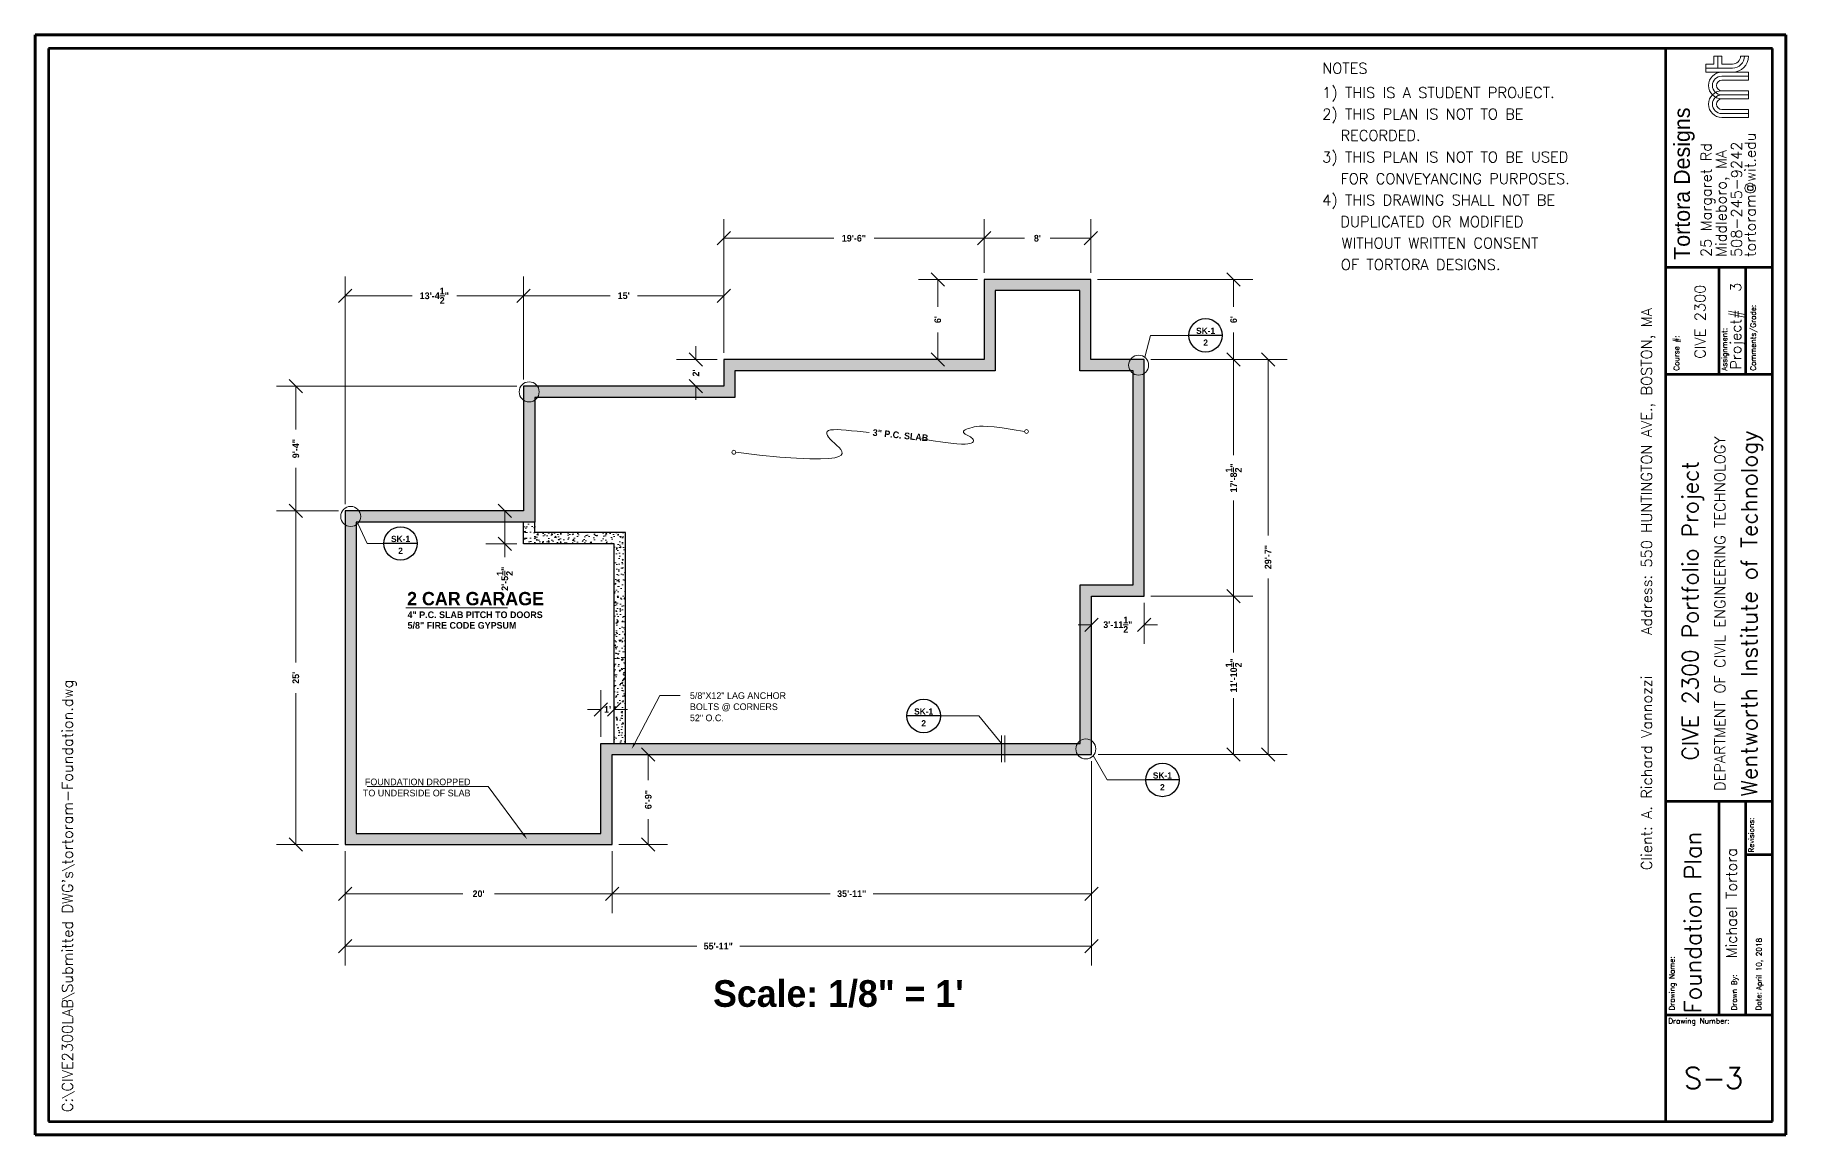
# Paper-space layout '11x17-8th' of a CAD drawing. Header units: inches. Extents: x 0.1 to 16.5, y 0.1 to 10.4.
# The model-space entities are those that its viewports show. They can reach past a viewport. Long polylines and large blocks are cut down to what shows.
import ezdxf
from ezdxf import colors
from ezdxf.entities.mleader import LeaderData, LeaderLine
from ezdxf.enums import TextEntityAlignment as Align
from ezdxf.math import Vec2, Vec3

# ---------------------------------------------------------------- set-up
doc = ezdxf.new("R2010")
doc.units = ezdxf.units.IN
doc.header["$MEASUREMENT"] = 0
for name, color, linetype, lineweight in [('8-FP-Dimensions', 3, 'Continuous', 13), ('8-FP-Foundation', 7, 'Continuous', 30), ('8-FP-Hatch', 5, 'Continuous', 13), ('8-FP-Leaders', 6, 'Continuous', 15), ('8-FP-Legend', 1, 'Continuous', 13), ('8-TB-LOGO', 6, 'Continuous', 15), ('8-TB-MediumBorder', 4, 'Continuous', 53), ('8-TB-Text', 2, 'Continuous', 13), ('8-TB-ThickBorder', 5, 'Continuous', 80), ('8-Viewport', 2, 'Continuous', 0)]:
    doc.layers.add(name, color=color, linetype=linetype, lineweight=lineweight)
doc.layers.get('8-Viewport').freeze()
doc.styles.add('8-FP-DIM', font='cityb___.ttf', dxfattribs={"height": 0.0625})
doc.styles.add('8-FP-LABEL', font='cityb___.ttf', dxfattribs={"height": 0.125})
doc.styles.add('8-FP-Legend', font='cityb___.ttf', dxfattribs={"height": 0.25})
doc.styles.add('8-TB-COMPANY', font='seguisbi.ttf', dxfattribs={"height": 0.15})
doc.styles.add('8-TB-LARGE-0.20', font='romans.shx', dxfattribs={"height": 0.2})
doc.styles.add('8-TB-MED-0.15', font='romans.shx', dxfattribs={"height": 0.15})
doc.styles.add('8-TB-SMALL-0.10', font='romans.shx', dxfattribs={"height": 0.1})
doc.styles.add('8-TB-VSMALL-0.05', font='romans.shx', dxfattribs={"height": 0.05})
doc.styles.get("Standard").update_dxf_attribs({"font": 'simplex.shx'})
doc.dimstyles.new('8-FND', dxfattribs={"dimscale": 0, "dimtxt": 0.0625, "dimasz": 0.125, "dimexe": 0.18, "dimexo": 0.0625, "dimgap": 0.09, "dimtad": 0, "dimdec": 4, "dimzin": 0, "dimdsep": 46, "dimlunit": 4, "dimtxsty": '8-FP-DIM', "dimblk": 'OBLIQUE', "dimcen": 0.09, "dimclrd": 256, "dimclre": 256, "dimclrt": 256, "dimadec": 0, "dimazin": 0, "dimtfac": 1, "dimtdec": 4, "dimtofl": 0, "dimtmove": 0, "dimatfit": 3, "dimfxl": 1, "dimtfillclr": 4, "dimtolj": 1, "dimtzin": 0, "dimlwd": -1, "dimlwe": -1, "dimarcsym": 0})

# ---------------------------------------------------------------- blocks, each defined once
blk = doc.blocks.new('tortoram-TitleBlock-Master')
at = {"layer": '8-TB-LOGO'}
for p, q in [((15.724, 10.027), (15.649, 10.027)), ((15.649, 10.027), (15.649, 9.952)), ((15.799, 10.102), (15.724, 10.102)), ((15.724, 10.102), (15.724, 10.027)), ((15.762, 10.102), (15.762, 9.989)), ((15.799, 10.027), (15.799, 10.102)), ((15.899, 10.027), (15.799, 10.027)), ((16.049, 10.102), (15.974, 10.102)), ((15.899, 9.989), (15.649, 9.989)), ((15.649, 9.952), (15.799, 9.952)), ((16.049, 9.952), (15.799, 9.952)), ((16.049, 9.914), (15.799, 9.914)), ((16.049, 9.877), (15.799, 9.877)), ((16.049, 9.877), (16.049, 9.952)), ((16.049, 9.777), (15.799, 9.777)), ((16.049, 9.739), (15.799, 9.739)), ((16.049, 9.702), (15.799, 9.702)), ((16.049, 9.702), (16.049, 9.777)), ((16.049, 9.602), (15.799, 9.602)), ((16.049, 9.564), (15.799, 9.564)), ((16.049, 9.527), (15.799, 9.527)), ((16.049, 9.527), (16.049, 9.602))]:
    blk.add_line(p, q, dxfattribs=at)
for centre, radius, start, end in [((15.899, 10.102), 0.075, 270, 360), ((15.899, 10.102), 0.15, 270, 360), ((15.899, 10.102), 0.112, 270, 0), ((15.799, 9.827), 0.125, 90, 270), ((15.799, 9.827), 0.0875, 90, 270), ((15.799, 9.827), 0.05, 90, 270), ((15.799, 9.652), 0.125, 90, 270), ((15.799, 9.652), 0.0875, 90, 270), ((15.799, 9.652), 0.05, 90, 270)]:
    blk.add_arc(centre, radius, start, end, dxfattribs=at)
at = {"layer": '8-TB-MediumBorder'}
for p, q in [((16.275, 10.175), (0.125, 10.175)), ((0.125, 10.175), (0.125, 0.125)), ((15.275, 0.125), (15.275, 10.175)), ((16.275, 0.125), (16.275, 10.175)), ((15.275, 8.125), (16.275, 8.125)), ((15.775, 7.125), (15.775, 8.125)), ((16.025, 7.125), (16.025, 8.125)), ((15.275, 7.125), (16.275, 7.125)), ((15.275, 3.125), (16.275, 3.125)), ((15.775, 1.125), (15.775, 3.125)), ((16.025, 1.125), (16.025, 3.125)), ((16.025, 2.625), (16.275, 2.625)), ((15.275, 1.125), (16.275, 1.125)), ((0.125, 0.125), (16.275, 0.125))]:
    blk.add_line(p, q, dxfattribs=at)
at = {"layer": '8-TB-ThickBorder'}
for p, q in [((16.4, 10.3), (0, 10.3)), ((0, 10.3), (0, 0)), ((16.4, 0), (16.4, 10.3)), ((0, 0), (16.4, 0))]:
    blk.add_line(p, q, dxfattribs=at)
at = {"layer": '8-TB-Text'}
for s, height, style, p in [('NOTES', 0.1, '8-TB-SMALL-0.10', (12.056, 9.938)), ('1) THIS IS A STUDENT PROJECT.', 0.1, '8-TB-SMALL-0.10', (12.056, 9.71)), ('2) THIS PLAN IS NOT TO BE ', 0.1, '8-TB-SMALL-0.10', (12.056, 9.509)), ('   RECORDED.', 0.1, '8-TB-SMALL-0.10', (12.004, 9.309)), ('3) THIS PLAN IS NOT TO BE USED', 0.1, '8-TB-SMALL-0.10', (12.056, 9.107)), ('   FOR CONVEYANCING PURPOSES.', 0.1, '8-TB-SMALL-0.10', (12.004, 8.904)), ('4) THIS DRAWING SHALL NOT BE ', 0.1, '8-TB-SMALL-0.10', (12.056, 8.704)), ('   DUPLICATED OR MODIFIED ', 0.1, '8-TB-SMALL-0.10', (12.003, 8.502)), ('   WITHOUT WRITTEN CONSENT ', 0.1, '8-TB-SMALL-0.10', (12.014, 8.302)), ('   OF TORTORA DESIGNS.', 0.1, '8-TB-SMALL-0.10', (12.007, 8.1)), ('Drawing Number:', 0.05, '8-TB-VSMALL-0.05', (15.297, 1.042)), ('S-', 0.2, '8-TB-LARGE-0.20', (15.443, 0.433))]:
    blk.add_text(s, height=height, dxfattribs=dict(at, style=style)).set_placement(p)
for s, height, style, p in [('Tortora Designs', 0.15, '8-TB-COMPANY', (15.5, 8.194)), ('tortoram@wit.edu', 0.1, '8-TB-SMALL-0.10', (16.116, 8.221)), ('25 Margaret Rd', 0.1, '8-TB-SMALL-0.10', (15.702, 8.221)), ('Middleboro, MA', 0.1, '8-TB-SMALL-0.10', (15.842, 8.221)), ('508-245-9242', 0.1, '8-TB-SMALL-0.10', (15.987, 8.221)), ('CIVE 2300', 0.1, '8-TB-SMALL-0.10', (15.645, 7.268)), ('Client: A. Richard Vannozzi   Address: 550 HUNTINGTON AVE., BOSTON, MA', 0.1, '8-TB-SMALL-0.10', (15.145, 2.479)), ('Project#', 0.1, '8-TB-SMALL-0.10', (15.98, 7.165)), ('Comments/Grade:', 0.05, '8-TB-VSMALL-0.05', (16.117, 7.156)), ('Assignment:', 0.05, '8-TB-VSMALL-0.05', (15.848, 7.156)), ('Course #:', 0.05, '8-TB-VSMALL-0.05', (15.4, 7.156)), ('Wentworth Institute of Technology', 0.15, '8-TB-MED-0.15', (16.131, 3.169)), ('DEPARTMENT OF CIVIL ENGINEERING TECHNOLOGY', 0.1, '8-TB-SMALL-0.10', (15.831, 3.22)), ('CIVE 2300 Portfolio Project', 0.15, '8-TB-MED-0.15', (15.579, 3.506)), ('Revisions:', 0.05, '8-TB-VSMALL-0.05', (16.1, 2.644)), ('Michael Tortora', 0.1, '8-TB-SMALL-0.10', (15.939, 1.653)), ('Drawing Name:', 0.05, '8-TB-VSMALL-0.05', (15.357, 1.166)), ('Drawn By:', 0.05, '8-TB-VSMALL-0.05', (15.94, 1.166)), ('Date:', 0.05, '8-TB-VSMALL-0.05', (16.169, 1.166))]:
    blk.add_text(s, height=height, rotation=90, dxfattribs=dict(at, style=style)).set_placement(p)
for tag, p, height, style in [('P#', (15.979, 7.895), 0.1, '8-TB-SMALL-0.10'), ('DNAME', (15.606, 1.139), 0.2, '8-TB-LARGE-0.20'), ('DATE', (16.172, 1.356), 0.05, '8-TB-VSMALL-0.05'), ('FILENAME', (0.354, 0.213), 0.1, '8-TB-SMALL-0.10')]:
    blk.add_attdef(tag, p, '', height=height, rotation=90, dxfattribs=dict(at, style=style))
at = {"layer": '8-TB-Text', "style": '8-TB-LARGE-0.20'}
blk.add_attdef('S#', (15.828, 0.433), '', height=0.2, dxfattribs=at)
blk = doc.blocks.new('_Oblique')
at = {"color": 0, "linetype": 'ByBlock', "lineweight": -2}
blk.add_line((-0.5, -0.5), (0.5, 0.5), dxfattribs=at)
blk = doc.blocks.new('*D69')
at = {"layer": '8-FP-Dimensions', "transparency": 16777216}
for p, q in [((0, -6), (0, -61.5)), ((240, -6), (240, -61.5)), ((0, -44.2), (105.8, -44.2)), ((240, -44.2), (134.2, -44.2))]:
    blk.add_line(p, q, dxfattribs=at)
at = {"layer": 'Defpoints', "color": 0, "transparency": 16777216}
for p in [(0, 0), (240, 0), (240, -44.2)]:
    blk.add_point(p, dxfattribs=at)
at = {"layer": '8-FP-Dimensions', "transparency": 16777216, "xscale": 12, "yscale": 12, "zscale": 12, "rotation": 180}
blk.add_blockref('_Oblique', (0, -44.2), dxfattribs=at)
at = {"layer": '8-FP-Dimensions', "transparency": 16777216, "xscale": 12, "yscale": 12, "zscale": 12}
blk.add_blockref('_Oblique', (240, -44.2), dxfattribs=at)
at = {"layer": '8-FP-Dimensions', "transparency": 16777216, "insert": (120, -44.2), "char_height": 6, "attachment_point": 5, "style": '8-FP-DIM'}
blk.add_mtext("\\A1;20'", dxfattribs=at)
blk = doc.blocks.new('*D70')
at = {"layer": '8-FP-Dimensions', "transparency": 16777216}
for p, q in [((671, 75), (671, -61.5)), ((240, -6), (240, -61.5)), ((240, -44.2), (436.2, -44.2)), ((671, -44.2), (474.8, -44.2))]:
    blk.add_line(p, q, dxfattribs=at)
at = {"layer": 'Defpoints', "color": 0, "transparency": 16777216}
for p in [(671, 81), (240, 0), (671, -44.2)]:
    blk.add_point(p, dxfattribs=at)
at = {"layer": '8-FP-Dimensions', "transparency": 16777216, "xscale": 12, "yscale": 12, "zscale": 12, "rotation": 180}
blk.add_blockref('_Oblique', (240, -44.2), dxfattribs=at)
at = {"layer": '8-FP-Dimensions', "transparency": 16777216, "xscale": 12, "yscale": 12, "zscale": 12}
blk.add_blockref('_Oblique', (671, -44.2), dxfattribs=at)
at = {"layer": '8-FP-Dimensions', "transparency": 16777216, "insert": (455.5, -44.2), "char_height": 6, "attachment_point": 5, "style": '8-FP-DIM'}
blk.add_mtext('\\A1;35\'-11"', dxfattribs=at)
blk = doc.blocks.new('*D71')
at = {"layer": '8-FP-Dimensions', "transparency": 16777216}
for p, q in [((671, 75), (671, -108.6)), ((0, -6), (0, -108.6)), ((0, -91.3), (316.2, -91.3)), ((671, -91.3), (354.8, -91.3))]:
    blk.add_line(p, q, dxfattribs=at)
at = {"layer": 'Defpoints', "color": 0, "transparency": 16777216}
for p in [(671, 81), (0, 0), (671, -91.3)]:
    blk.add_point(p, dxfattribs=at)
at = {"layer": '8-FP-Dimensions', "transparency": 16777216, "xscale": 12, "yscale": 12, "zscale": 12, "rotation": 180}
blk.add_blockref('_Oblique', (0, -91.3), dxfattribs=at)
at = {"layer": '8-FP-Dimensions', "transparency": 16777216, "xscale": 12, "yscale": 12, "zscale": 12}
blk.add_blockref('_Oblique', (671, -91.3), dxfattribs=at)
at = {"layer": '8-FP-Dimensions', "transparency": 16777216, "insert": (335.5, -91.3), "char_height": 6, "attachment_point": 5, "style": '8-FP-DIM'}
blk.add_mtext('\\A1;55\'-11"', dxfattribs=at)
blk = doc.blocks.new('*D72')
at = {"layer": '8-FP-Dimensions', "transparency": 16777216}
for p, q in [((574.5, 514), (574.5, 562.4)), ((670.5, 514), (670.5, 562.4)), ((574.5, 545.1), (610.9, 545.1)), ((670.5, 545.1), (634.1, 545.1))]:
    blk.add_line(p, q, dxfattribs=at)
at = {"layer": 'Defpoints', "color": 0, "transparency": 16777216}
for p in [(574.5, 545.1), (574.5, 508), (670.5, 508)]:
    blk.add_point(p, dxfattribs=at)
at = {"layer": '8-FP-Dimensions', "transparency": 16777216, "xscale": 12, "yscale": 12, "zscale": 12, "rotation": 180}
blk.add_blockref('_Oblique', (574.5, 545.1), dxfattribs=at)
at = {"layer": '8-FP-Dimensions', "transparency": 16777216, "xscale": 12, "yscale": 12, "zscale": 12}
blk.add_blockref('_Oblique', (670.5, 545.1), dxfattribs=at)
at = {"layer": '8-FP-Dimensions', "transparency": 16777216, "insert": (622.5, 545.1), "char_height": 6, "attachment_point": 5, "style": '8-FP-DIM'}
blk.add_mtext("\\A1;8'", dxfattribs=at)
blk = doc.blocks.new('*D73')
at = {"layer": '8-FP-Dimensions', "transparency": 16777216}
for p, q in [((340.5, 442), (340.5, 562.4)), ((574.5, 514), (574.5, 562.4)), ((340.5, 545.1), (439.3, 545.1)), ((574.5, 545.1), (475.7, 545.1))]:
    blk.add_line(p, q, dxfattribs=at)
at = {"layer": 'Defpoints', "color": 0, "transparency": 16777216}
for p in [(340.5, 545.1), (574.5, 508), (340.5, 436)]:
    blk.add_point(p, dxfattribs=at)
at = {"layer": '8-FP-Dimensions', "transparency": 16777216, "xscale": 12, "yscale": 12, "zscale": 12, "rotation": 180}
blk.add_blockref('_Oblique', (340.5, 545.1), dxfattribs=at)
at = {"layer": '8-FP-Dimensions', "transparency": 16777216, "xscale": 12, "yscale": 12, "zscale": 12}
blk.add_blockref('_Oblique', (574.5, 545.1), dxfattribs=at)
at = {"layer": '8-FP-Dimensions', "transparency": 16777216, "insert": (457.5, 545.1), "char_height": 6, "attachment_point": 5, "style": '8-FP-DIM'}
blk.add_mtext('\\A1;19\'-6"', dxfattribs=at)
blk = doc.blocks.new('*D74')
at = {"layer": '8-FP-Dimensions', "transparency": 16777216}
for p, q in [((160.5, 418), (160.5, 510.7)), ((340.5, 442), (340.5, 510.7)), ((160.5, 493.4), (238.2, 493.4)), ((340.5, 493.4), (262.8, 493.4))]:
    blk.add_line(p, q, dxfattribs=at)
at = {"layer": 'Defpoints', "color": 0, "transparency": 16777216}
for p in [(160.5, 493.4), (340.5, 436), (160.5, 412)]:
    blk.add_point(p, dxfattribs=at)
at = {"layer": '8-FP-Dimensions', "transparency": 16777216, "xscale": 12, "yscale": 12, "zscale": 12, "rotation": 180}
blk.add_blockref('_Oblique', (160.5, 493.4), dxfattribs=at)
at = {"layer": '8-FP-Dimensions', "transparency": 16777216, "xscale": 12, "yscale": 12, "zscale": 12}
blk.add_blockref('_Oblique', (340.5, 493.4), dxfattribs=at)
at = {"layer": '8-FP-Dimensions', "transparency": 16777216, "insert": (250.5, 493.4), "char_height": 6, "attachment_point": 5, "style": '8-FP-DIM'}
blk.add_mtext("\\A1;15'", dxfattribs=at)
blk = doc.blocks.new('*D75')
at = {"layer": '8-FP-Dimensions', "transparency": 16777216}
for p, q in [((0, 306), (0, 510.7)), ((160.5, 418), (160.5, 510.7)), ((0, 493.4), (60.2, 493.4)), ((160.5, 493.4), (100.3, 493.4))]:
    blk.add_line(p, q, dxfattribs=at)
at = {"layer": 'Defpoints', "color": 0, "transparency": 16777216}
for p in [(0, 493.4), (160.5, 412), (0, 300)]:
    blk.add_point(p, dxfattribs=at)
at = {"layer": '8-FP-Dimensions', "transparency": 16777216, "xscale": 12, "yscale": 12, "zscale": 12, "rotation": 180}
blk.add_blockref('_Oblique', (0, 493.4), dxfattribs=at)
at = {"layer": '8-FP-Dimensions', "transparency": 16777216, "xscale": 12, "yscale": 12, "zscale": 12}
blk.add_blockref('_Oblique', (160.5, 493.4), dxfattribs=at)
at = {"layer": '8-FP-Dimensions', "transparency": 16777216, "insert": (80.2, 493.4), "char_height": 6, "attachment_point": 5, "style": '8-FP-DIM'}
blk.add_mtext('\\A1;13\'-4{\\H1x;\\S1/2;}"', dxfattribs=at)
blk = doc.blocks.new('*D76')
at = {"layer": '8-FP-Dimensions', "transparency": 16777216}
for p, q in [((724.5, 436), (816.2, 436)), ((798.9, 436), (798.9, 350)), ((798.9, 223.5), (798.9, 309.5)), ((724.5, 223.5), (816.2, 223.5))]:
    blk.add_line(p, q, dxfattribs=at)
at = {"layer": 'Defpoints', "color": 0, "transparency": 16777216}
for p in [(718.5, 436), (798.9, 436), (718.5, 223.5)]:
    blk.add_point(p, dxfattribs=at)
at = {"layer": '8-FP-Dimensions', "transparency": 16777216, "xscale": 12, "yscale": 12, "zscale": 12}
for p, rotation in [((798.9, 436), 90), ((798.9, 223.5), 270)]:
    blk.add_blockref('_Oblique', p, dxfattribs=dict(at, rotation=rotation))
at = {"layer": '8-FP-Dimensions', "transparency": 16777216, "insert": (798.9, 329.7), "char_height": 6, "attachment_point": 5, "rotation": 90, "style": '8-FP-DIM'}
blk.add_mtext('\\A1;17\'-8{\\H1x;\\S1/2;}"', dxfattribs=at)
blk = doc.blocks.new('*D77')
at = {"layer": '8-FP-Dimensions', "transparency": 16777216}
for p, q in [((676.5, 508), (816.2, 508)), ((798.9, 508), (798.9, 483.6)), ((798.9, 436), (798.9, 460.4)), ((724.5, 436), (816.2, 436))]:
    blk.add_line(p, q, dxfattribs=at)
at = {"layer": 'Defpoints', "color": 0, "transparency": 16777216}
for p in [(670.5, 508), (798.9, 508), (718.5, 436)]:
    blk.add_point(p, dxfattribs=at)
at = {"layer": '8-FP-Dimensions', "transparency": 16777216, "xscale": 12, "yscale": 12, "zscale": 12}
for p, rotation in [((798.9, 508), 90), ((798.9, 436), 270)]:
    blk.add_blockref('_Oblique', p, dxfattribs=dict(at, rotation=rotation))
at = {"layer": '8-FP-Dimensions', "transparency": 16777216, "insert": (798.9, 472), "char_height": 6, "attachment_point": 5, "rotation": 90, "style": '8-FP-DIM'}
blk.add_mtext("\\A1;6'", dxfattribs=at)
blk = doc.blocks.new('*D78')
at = {"layer": '8-FP-Dimensions', "transparency": 16777216}
for p, q in [((671, 217.5), (671, 180.4)), ((718.5, 217.5), (718.5, 180.4)), ((671, 197.7), (659, 197.7)), ((718.5, 197.7), (730.5, 197.7))]:
    blk.add_line(p, q, dxfattribs=at)
at = {"layer": 'Defpoints', "color": 0, "transparency": 16777216}
for p in [(671, 223.5), (718.5, 223.5), (718.5, 197.7)]:
    blk.add_point(p, dxfattribs=at)
at = {"layer": '8-FP-Dimensions', "transparency": 16777216, "xscale": 12, "yscale": 12, "zscale": 12}
blk.add_blockref('_Oblique', (671, 197.7), dxfattribs=at)
at = {"layer": '8-FP-Dimensions', "transparency": 16777216, "xscale": 12, "yscale": 12, "zscale": 12, "rotation": 180}
blk.add_blockref('_Oblique', (718.5, 197.7), dxfattribs=at)
at = {"layer": '8-FP-Dimensions', "transparency": 16777216, "insert": (694.8, 197.7), "char_height": 6, "attachment_point": 5, "style": '8-FP-DIM'}
blk.add_mtext('\\A1;3\'-11{\\H1x;\\S1/2;}"', dxfattribs=at)
blk = doc.blocks.new('*D79')
at = {"layer": '8-FP-Dimensions', "transparency": 16777216}
for p, q in [((724.5, 223.5), (816.2, 223.5)), ((798.9, 223.5), (798.9, 172.7)), ((798.9, 81), (798.9, 131.8)), ((677, 81), (816.2, 81))]:
    blk.add_line(p, q, dxfattribs=at)
at = {"layer": 'Defpoints', "color": 0, "transparency": 16777216}
for p in [(718.5, 223.5), (798.9, 223.5), (671, 81)]:
    blk.add_point(p, dxfattribs=at)
at = {"layer": '8-FP-Dimensions', "transparency": 16777216, "xscale": 12, "yscale": 12, "zscale": 12}
for p, rotation in [((798.9, 223.5), 90), ((798.9, 81), 270)]:
    blk.add_blockref('_Oblique', p, dxfattribs=dict(at, rotation=rotation))
at = {"layer": '8-FP-Dimensions', "transparency": 16777216, "insert": (798.9, 152.2), "char_height": 6, "attachment_point": 5, "rotation": 90, "style": '8-FP-DIM'}
blk.add_mtext('\\A1;11\'-10{\\H1x;\\S1/2;}"', dxfattribs=at)
blk = doc.blocks.new('*D80')
at = {"layer": '8-FP-Dimensions', "transparency": 16777216}
for p, q in [((246, 81), (289.9, 81)), ((272.6, 81), (272.6, 58)), ((272.6, 0), (272.6, 23)), ((246, 0), (289.9, 0))]:
    blk.add_line(p, q, dxfattribs=at)
at = {"layer": 'Defpoints', "color": 0, "transparency": 16777216}
for p in [(240, 81), (272.6, 81), (240, 0)]:
    blk.add_point(p, dxfattribs=at)
at = {"layer": '8-FP-Dimensions', "transparency": 16777216, "xscale": 12, "yscale": 12, "zscale": 12}
for p, rotation in [((272.6, 81), 90), ((272.6, 0), 270)]:
    blk.add_blockref('_Oblique', p, dxfattribs=dict(at, rotation=rotation))
at = {"layer": '8-FP-Dimensions', "transparency": 16777216, "insert": (272.6, 40.5), "char_height": 6, "attachment_point": 5, "rotation": 90, "style": '8-FP-DIM'}
blk.add_mtext('\\A1;6\'-9"', dxfattribs=at)
blk = doc.blocks.new('*D81')
at = {"layer": '8-FP-Dimensions', "transparency": 16777216}
for p, q in [((-6, 300), (-61.6, 300)), ((-44.3, 300), (-44.3, 163.7)), ((-44.3, 0), (-44.3, 136.3)), ((-6, 0), (-61.6, 0))]:
    blk.add_line(p, q, dxfattribs=at)
at = {"layer": 'Defpoints', "color": 0, "transparency": 16777216}
for p in [(0, 300), (0, 0), (-44.3, 0)]:
    blk.add_point(p, dxfattribs=at)
at = {"layer": '8-FP-Dimensions', "transparency": 16777216, "xscale": 12, "yscale": 12, "zscale": 12}
for p, rotation in [((-44.3, 300), 90), ((-44.3, 0), 270)]:
    blk.add_blockref('_Oblique', p, dxfattribs=dict(at, rotation=rotation))
at = {"layer": '8-FP-Dimensions', "transparency": 16777216, "insert": (-44.3, 150), "char_height": 6, "attachment_point": 5, "rotation": 90, "style": '8-FP-DIM'}
blk.add_mtext("\\A1;25'", dxfattribs=at)
blk = doc.blocks.new('*D82')
at = {"layer": '8-FP-Dimensions', "transparency": 16777216}
for p, q in [((154.5, 412), (-61.6, 412)), ((-44.3, 412), (-44.3, 373.3)), ((-44.3, 300), (-44.3, 338.7)), ((-6, 300), (-61.6, 300))]:
    blk.add_line(p, q, dxfattribs=at)
at = {"layer": 'Defpoints', "color": 0, "transparency": 16777216}
for p in [(160.5, 412), (-44.3, 300), (0, 300)]:
    blk.add_point(p, dxfattribs=at)
at = {"layer": '8-FP-Dimensions', "transparency": 16777216, "xscale": 12, "yscale": 12, "zscale": 12}
for p, rotation in [((-44.3, 412), 90), ((-44.3, 300), 270)]:
    blk.add_blockref('_Oblique', p, dxfattribs=dict(at, rotation=rotation))
at = {"layer": '8-FP-Dimensions', "transparency": 16777216, "insert": (-44.3, 356), "char_height": 6, "attachment_point": 5, "rotation": 90, "style": '8-FP-DIM'}
blk.add_mtext('\\A1;9\'-4"', dxfattribs=at)
blk = doc.blocks.new('*D83')
at = {"layer": '8-FP-Dimensions', "transparency": 16777216}
for p, q in [((724.5, 436), (847.2, 436)), ((829.9, 436), (829.9, 277.8)), ((829.9, 81), (829.9, 239.2)), ((677, 81), (847.2, 81))]:
    blk.add_line(p, q, dxfattribs=at)
at = {"layer": 'Defpoints', "color": 0, "transparency": 16777216}
for p in [(718.5, 436), (829.9, 436), (671, 81)]:
    blk.add_point(p, dxfattribs=at)
at = {"layer": '8-FP-Dimensions', "transparency": 16777216, "xscale": 12, "yscale": 12, "zscale": 12}
for p, rotation in [((829.9, 436), 90), ((829.9, 81), 270)]:
    blk.add_blockref('_Oblique', p, dxfattribs=dict(at, rotation=rotation))
at = {"layer": '8-FP-Dimensions', "transparency": 16777216, "insert": (829.9, 258.5), "char_height": 6, "attachment_point": 5, "rotation": 90, "style": '8-FP-DIM'}
blk.add_mtext('\\A1;29\'-7"', dxfattribs=at)
blk = doc.blocks.new('*D84')
at = {"layer": '8-FP-Dimensions', "transparency": 16777216}
for p, q in [((315.4, 436), (315.4, 448)), ((334.5, 436), (298.1, 436)), ((334.5, 412), (298.1, 412)), ((315.4, 412), (315.4, 400))]:
    blk.add_line(p, q, dxfattribs=at)
at = {"layer": 'Defpoints', "color": 0, "transparency": 16777216}
for p in [(315.4, 436), (340.5, 436), (340.5, 412)]:
    blk.add_point(p, dxfattribs=at)
at = {"layer": '8-FP-Dimensions', "transparency": 16777216, "xscale": 12, "yscale": 12, "zscale": 12}
for p, rotation in [((315.4, 436), 270), ((315.4, 412), 90)]:
    blk.add_blockref('_Oblique', p, dxfattribs=dict(at, rotation=rotation))
at = {"layer": '8-FP-Dimensions', "transparency": 16777216, "insert": (315.4, 424), "char_height": 6, "attachment_point": 5, "rotation": 90, "style": '8-FP-DIM'}
blk.add_mtext("\\A1;2'", dxfattribs=at)
blk = doc.blocks.new('*D85')
at = {"layer": '8-FP-Dimensions', "transparency": 16777216}
for p, q in [((154.5, 300), (126.4, 300)), ((143.6, 300), (143.6, 270.5)), ((154.5, 270.5), (126.4, 270.5)), ((143.6, 270.5), (143.6, 258.5))]:
    blk.add_line(p, q, dxfattribs=at)
at = {"layer": 'Defpoints', "color": 0, "transparency": 16777216}
for p in [(160.5, 300), (143.6, 270.5), (160.5, 270.5)]:
    blk.add_point(p, dxfattribs=at)
at = {"layer": '8-FP-Dimensions', "transparency": 16777216, "xscale": 12, "yscale": 12, "zscale": 12}
for p, rotation in [((143.6, 300), 90), ((143.6, 270.5), 270)]:
    blk.add_blockref('_Oblique', p, dxfattribs=dict(at, rotation=rotation))
at = {"layer": '8-FP-Dimensions', "transparency": 16777216, "insert": (143.6, 239), "char_height": 6, "attachment_point": 5, "rotation": 90, "style": '8-FP-DIM'}
blk.add_mtext('\\A1;2\'-5{\\H1x;\\S1/2;}"', dxfattribs=at)
blk = doc.blocks.new('*D86')
at = {"layer": '8-FP-Dimensions', "transparency": 16777216}
for p, q in [((230, 97), (230, 138.8)), ((242, 97), (242, 138.8)), ((230, 121.5), (218, 121.5)), ((242, 121.5), (254, 121.5))]:
    blk.add_line(p, q, dxfattribs=at)
at = {"layer": 'Defpoints', "color": 0, "transparency": 16777216}
for p in [(242, 121.5), (230, 91), (242, 91)]:
    blk.add_point(p, dxfattribs=at)
at = {"layer": '8-FP-Dimensions', "transparency": 16777216, "xscale": 12, "yscale": 12, "zscale": 12}
blk.add_blockref('_Oblique', (230, 121.5), dxfattribs=at)
at = {"layer": '8-FP-Dimensions', "transparency": 16777216, "xscale": 12, "yscale": 12, "zscale": 12, "rotation": 180}
blk.add_blockref('_Oblique', (242, 121.5), dxfattribs=at)
at = {"layer": '8-FP-Dimensions', "transparency": 16777216, "insert": (236, 121.5), "char_height": 6, "attachment_point": 5, "style": '8-FP-DIM'}
blk.add_mtext("\\A1;1'", dxfattribs=at)
blk = doc.blocks.new('*D87')
at = {"layer": '8-FP-Dimensions', "transparency": 16777216}
for p, q in [((568.5, 508), (515.6, 508)), ((532.9, 508), (532.9, 483.6)), ((532.9, 436), (532.9, 460.4)), ((568.5, 436), (515.6, 436))]:
    blk.add_line(p, q, dxfattribs=at)
at = {"layer": 'Defpoints', "color": 0, "transparency": 16777216}
for p in [(574.5, 508), (532.9, 436), (574.5, 436)]:
    blk.add_point(p, dxfattribs=at)
at = {"layer": '8-FP-Dimensions', "transparency": 16777216, "xscale": 12, "yscale": 12, "zscale": 12}
for p, rotation in [((532.9, 508), 90), ((532.9, 436), 270)]:
    blk.add_blockref('_Oblique', p, dxfattribs=dict(at, rotation=rotation))
at = {"layer": '8-FP-Dimensions', "transparency": 16777216, "insert": (532.9, 472), "char_height": 6, "attachment_point": 5, "rotation": 90, "style": '8-FP-DIM'}
blk.add_mtext("\\A1;6'", dxfattribs=at)
blk = doc.blocks.new('_DetailCallout')
at = {"color": 0, "linetype": 'ByBlock', "lineweight": -2, "transparency": 16777216}
blk.add_line((0.25, 0), (-0.25, 0), dxfattribs=at)
blk.add_circle((0, 0), 0.25, dxfattribs=at)
at = {"layer": '8-FP-Foundation', "color": 0, "transparency": 16777216, "style": '8-FP-Legend'}
for tag, p in [('VIEWNUMBER', (0, 0.021)), ('SHEETNUMBER', (0, -0.156))]:
    blk.add_attdef(tag, text='', height=0.0938, dxfattribs=at).set_placement(p, align=Align.CENTER)
blk = doc.blocks.new('_None')

msp = doc.modelspace()

# ---------------------------------------------------------------- hatches: boundary and pattern name
at = {"layer": '8-FP-Hatch'}
h = msp.add_hatch(dxfattribs=at)
h.set_pattern_fill('AR-CONC', color=256, scale=1.5)
h.set_pattern_definition([(50, (0, 0), (10.7589, -0.94128), [1.125, -12.375]), (355, (0, 0), (-2.08127, 11.28288), [0.9, -9.9]), (100.4514, (0.897, -0.078), (8.67763, 10.3416), [0.9561, -10.51713]), (46.1842, (0, 3), (16.00862, -2.48279), [1.6875, -18.5625]), (96.6356, (1.334, 2.793), (14.01993, 14.61178), [1.43416, -15.7757]), (351.1842, (0, 3), (14.01993, 14.61178), [1.35, -14.85]), (21, (1.5, 2.25), (8.95361, -6.03928), [1.125, -12.375]), (326, (1.5, 2.25), (3.64973, 10.87725), [0.9, -9.9]), (71.4514, (2.246, 1.747), (12.60334, 4.83797), [0.9561, -10.51713]), (37.5, (0, 0), (0.182398, 4.993408), [0, -9.78, 0, -10.05, 0, -9.9375]), (7.5, (0, 0), (3.946043, 5.916176), [0, -5.73, 0, -9.555, 0, -3.7875]), (327.5, (-3.345, 0), (8.007337, -0.338323), [0, -3.75, 0, -11.7, 0, -15.525]), (317.5, (-4.845, 0), (8.74779, 1.501575), [0, -4.875, 0, -7.77, 0, -11.025])])
h.paths.add_polyline_path([(718.5, 436), (670.5, 436), (670.5, 508), (574.5, 508), (574.5, 436), (340.5, 436), (340.5, 412), (160.5, 412), (160.5, 300), (0, 300), (0, 0), (240, 0), (240, 81), (671, 81), (671, 223.5), (718.5, 223.5)])
h.paths.add_polyline_path([(350.5, 402), (350.5, 426), (584.5, 426), (584.5, 498), (660.5, 498), (660.5, 426), (708.5, 426), (708.5, 233.5), (661, 233.5), (661, 91), (230, 91), (230, 10), (10, 10), (10, 290), (170.5, 290), (170.5, 402)], flags=16)
h.paths.add_polyline_path([(252, 280.5), (170.5, 280.5), (170.5, 290), (160.5, 290), (160.5, 270.5), (242, 270.5), (242, 91), (252, 91)], flags=0)
h = msp.add_hatch(dxfattribs=at)
h.set_pattern_fill('AR-CONC', color=256, scale=1.5)
h.paths.add_polyline_path([(252, 280.5), (170.5, 280.5), (170.5, 290), (160.5, 290), (160.5, 270.5), (242, 270.5), (242, 91), (252, 91)])

# ---------------------------------------------------------------- linework, layer by layer
at = {"layer": '8-FP-Foundation'}
for points in [[(670.5, 508), (574.5, 508), (574.5, 436), (340.5, 436), (340.5, 412), (160.5, 412), (160.5, 300), (0, 300), (0, 0), (240, 0), (240, 81), (671, 81), (671, 223.5), (718.5, 223.5), (718.5, 436), (670.5, 436)], [(660.5, 498), (584.5, 498), (584.5, 426), (350.5, 426), (350.5, 402), (170.5, 402), (170.5, 290), (10, 290), (10, 10), (230, 10), (230, 91), (661, 91), (661, 233.5), (708.5, 233.5), (708.5, 426), (660.5, 426)]]:
    msp.add_lwpolyline(points, close=True, dxfattribs=at)
for points in [[(242, 91), (242, 270.5), (160.5, 270.5), (160.5, 290)], [(252, 91), (252, 280.5), (170.5, 280.5), (170.5, 290)]]:
    msp.add_lwpolyline(points, dxfattribs=at)
at = {"layer": '8-FP-Leaders'}
for p, q in [((54.52712, 212.7979), (146.05614, 212.7979)), ((590.17028, 74), (590.17028, 98)), ((593.17028, 74), (593.17028, 98))]:
    msp.add_line(p, q, dxfattribs=at)
at = {"layer": '8-FP-Leaders', "flags": 128}
for points in [[(351.30337, 352.69854), (372.70455, 350.22492), (390.76156, 348.45072), (405.74163, 347.31101), (417.91202, 346.74086), (427.53997, 346.67534), (434.89273, 347.04952), (440.23756, 347.79846), (443.84169, 348.85724), (445.96445, 350.16491), (446.83337, 351.67654), (446.66807, 353.3512), (445.68817, 355.14794), (444.11329, 357.02582), (442.16303, 358.9439), (440.05701, 360.86124), (438.01485, 362.73691), (436.22921, 364.53272), (434.78498, 366.22158), (433.74012, 367.77913), (433.15258, 369.18104), (433.0803, 370.40296), (433.58123, 371.42055), (434.71332, 372.20947), (436.53451, 372.74538), (439.08008, 373.01464), (442.29455, 373.04647), (446.09975, 372.88083), (450.41753, 372.55763), (455.16972, 372.11681), (460.27817, 371.59832), (465.66471, 371.04208), (471.25119, 370.48804)], [(518.28686, 364.79133), (528.88953, 363.09036), (537.57781, 361.81626), (544.56897, 360.92358), (550.08032, 360.36685), (554.32913, 360.1006), (557.53271, 360.07935), (559.90834, 360.25766), (561.6733, 360.59004), (563.01236, 361.03578), (563.9801, 361.57316), (564.59854, 362.1852), (564.88975, 362.85493), (564.87576, 363.56537), (564.57861, 364.29955), (564.02034, 365.0405), (563.22301, 365.77124), (562.21844, 366.47827), (561.07771, 367.16193), (559.88167, 367.82605), (558.71119, 368.47445), (557.64713, 369.11094), (556.77035, 369.73935), (556.16172, 370.3635), (555.9021, 370.98721), (556.0521, 371.61241), (556.5913, 372.23354), (557.47901, 372.84316), (558.67455, 373.43381), (560.13726, 373.99804), (561.82645, 374.52842), (563.70143, 375.01748), (565.72154, 375.45779), (567.90221, 375.83228), (570.48331, 376.08544), (573.76082, 376.15215), (578.03073, 375.96728), (583.58904, 375.46572), (590.73172, 374.58233), (599.75476, 373.252), (610.95415, 371.4096)]]:
    msp.add_lwpolyline(points, dxfattribs=at)
at = {"layer": '8-FP-Leaders'}
for centre, radius in [((713.5, 431), 9), ((165.5, 407), 9), ((612.69017, 371.4096), 1.73602), ((349.5449, 352.70163), 1.75848), ((5, 295), 9), ((666, 86), 9)]:
    msp.add_circle(centre, radius, dxfattribs=at)

# ---------------------------------------------------------------- texts
at = {"layer": '8-FP-Leaders', "style": '8-FP-DIM'}
msp.add_text('3" P.C. SLAB', height=6, rotation=354.14669607, dxfattribs=at).set_placement((474.0968, 367.58916))
at = {"layer": '8-FP-Leaders'}
for s, height, style, p in [('2 CAR GARAGE', 12, '8-FP-LABEL', (55.74057, 215.16341)), ('4" P.C. SLAB PITCH TO DOORS', 6, '8-FP-DIM', (56.14696, 203.63539)), ('5/8" FIRE CODE GYPSUM', 6, '8-FP-DIM', (56.14696, 194.0862))]:
    msp.add_text(s, height=height, dxfattribs=dict(at, style=style)).set_placement(p)
at = {"layer": '8-FP-Legend', "style": '8-FP-Legend'}
msp.add_text('Scale: 1/8" = 1\'', height=24, dxfattribs=at).set_placement((330.87119, -145.83736))

# ---------------------------------------------------------------- dimensions: what is measured, and where the dimension line sits
at = {"layer": '8-FP-Dimensions'}
dim = msp.add_linear_dim(base=(340.5, 545.08828), p1=(574.5, 508), p2=(340.5, 436), dimstyle='8-FND', dxfattribs=at)
dim.commit()
dim.dimension.update_dxf_attribs({"geometry": '*D73', "text_midpoint": (457.5, 545.08828)})
for base, p1, p2, picture, middle in [((574.5, 545.08828), (670.5, 508), (574.5, 508), '*D72', (622.5, 545.08828)), ((0, 493.3835), (160.5, 412), (0, 300), '*D75', (80.25, 493.3835)), ((160.5, 493.3835), (340.5, 436), (160.5, 412), '*D74', (250.5, 493.3835)), ((718.5, 197.65181), (671, 223.5), (718.5, 223.5), '*D78', (694.75, 197.65181)), ((671, -91.27597), (0, 0), (671, 81), '*D71', (335.5, -91.27597)), ((671, -44.2494), (240, 0), (671, 81), '*D70', (455.5, -44.2494)), ((240, -44.2494), (0, 0), (240, 0), '*D69', (120, -44.2494))]:
    dim = msp.add_linear_dim(base=base, p1=p1, p2=p2, dimstyle='8-FND', override={"dimtxsty": '8-FP-DIM'}, dxfattribs=at)
    dim.commit()
    dim.dimension.update_dxf_attribs({"geometry": picture, "text_midpoint": middle})
for base, p1, p2, picture, middle in [((532.85998, 436), (574.5, 508), (574.5, 436), '*D87', (532.85998, 472)), ((798.93412, 508), (718.5, 436), (670.5, 508), '*D77', (798.93412, 472)), ((315.4037, 436), (340.5, 412), (340.5, 436), '*D84', (315.4037, 424)), ((829.93622, 436), (671, 81), (718.5, 436), '*D83', (829.93622, 258.5)), ((798.93412, 436), (718.5, 223.5), (718.5, 436), '*D76', (798.93412, 329.75)), ((-44.34287, 300), (160.5, 412), (0, 300), '*D82', (-44.34287, 356)), ((-44.34287, 0), (0, 300), (0, 0), '*D81', (-44.34287, 150)), ((143.64332, 270.5), (160.5, 300), (160.5, 270.5), '*D85', (143.64332, 238.98453)), ((272.64217, 81), (240, 0), (240, 81), '*D80', (272.64217, 40.5))]:
    dim = msp.add_linear_dim(base=base, p1=p1, p2=p2, angle=90, dimstyle='8-FND', override={"dimtxsty": '8-FP-DIM'}, dxfattribs=at)
    dim.commit()
    dim.dimension.update_dxf_attribs({"geometry": picture, "text_midpoint": middle})
dim = msp.add_linear_dim(base=(798.93412, 223.5), p1=(671, 81), p2=(718.5, 223.5), angle=90, dimstyle='8-FND', override={"dimtxsty": '8-FP-DIM'}, dxfattribs=at)
dim.commit()
dim.dimension.update_dxf_attribs({"geometry": '*D79', "text_midpoint": (798.93412, 152.25), "dimtype": 160})
dim = msp.add_linear_dim(base=(242, 121.54066), p1=(230, 91), p2=(242, 91), dimstyle='8-FND', dxfattribs=at)
dim.commit()
dim.dimension.update_dxf_attribs({"geometry": '*D86', "text_midpoint": (236, 121.54066), "dimtype": 160})

# ---------------------------------------------------------------- leaders
at = {"layer": '8-FP-Leaders'}
ml = msp.add_multileader_block('Standard', dxfattribs=at)
ml.set_content('_DetailCallout', color=256, scale=60)
ml.set_attribute('VIEWNUMBER', 'SK-1', width=0)
ml.set_attribute('SHEETNUMBER', '2', width=0)
ml.set_leader_properties(color=256, linetype='ByLayer', lineweight=-1)
ml.set_arrow_properties(name='NONE')
ml.build(insert=Vec2(0, 0))
ml.multileader.update_dxf_attribs({"text_right_attachment_type": 6, "dogleg_length": 0.36, "arrow_head_size": 36, "scale": 96})
ctx = ml.context
ctx.base_point, ctx.scale, ctx.char_height, ctx.arrow_head_size, ctx.landing_gap_size, ctx.plane_origin = Vec3(758.72855, 457.83563), 96, 17.28, 36, 8.64, Vec3(718.95338, 438.14371)
ctx.right_attachment = 6
notes = []
notes.append((ctx, [(0, (1, 1, 0), (724.16855, 457.83563), (1, 0), 34.56, [(0, [(718.95338, 438.14371)], 0, [])])]))
ctx.block.insert = Vec3(773.72855, 457.83563)
ml = msp.add_multileader_block('Standard', dxfattribs=at)
ml.set_content('_DetailCallout', color=256, scale=60)
ml.set_attribute('VIEWNUMBER', 'SK-1', width=0)
ml.set_attribute('SHEETNUMBER', '2', width=0)
ml.set_leader_properties(color=256, linetype='ByLayer', lineweight=-1)
ml.set_arrow_properties(name='NONE')
ml.build(insert=Vec2(0, 0))
ml.multileader.update_dxf_attribs({"text_right_attachment_type": 6, "dogleg_length": 0.36, "arrow_head_size": 36, "scale": 96})
ctx = ml.context
ctx.base_point, ctx.scale, ctx.char_height, ctx.arrow_head_size, ctx.landing_gap_size, ctx.plane_origin = Vec3(34.84413, 270.71598), 96, 17.28, 36, 8.64, Vec3(11.4353, 288.66223)
ctx.right_attachment = 6
notes.append((ctx, [(0, (1, 1, 0), (19.96343, 270.71598), (1, 0), 14.88069, [(0, [(11.4353, 288.66223)], 0, [])])]))
ctx.block.insert = Vec3(49.84413, 270.71598)
ml = msp.add_multileader_mtext('Standard', dxfattribs=at)
ml.set_content('\\A1;{\\fCityBlueprint|b0|i0|c2|p2;5/8"X12" LAG ANCHOR\\PBOLTS @ CORNERS\\P52" O.C.}', color=256)
ml.set_leader_properties(color=256, linetype='ByLayer', lineweight=-1)
ml.build(insert=Vec2(0, 0))
ml.multileader.update_dxf_attribs({"text_right_attachment_type": 6, "dogleg_length": 0.36, "arrow_head_size": 6, "scale": 96})
ctx = ml.context
ctx.base_point, ctx.scale, ctx.char_height, ctx.arrow_head_size, ctx.landing_gap_size, ctx.plane_origin = Vec3(301.40517, 133.94246), 96, 6, 6, 8.64, Vec3(257.62148, 85.81917)
ctx.right_attachment = 6
notes.append((ctx, [(0, (1, 1, 0), (282.8667, 133.94246), (1, 0), 18.53847, [(0, [(257.62148, 85.81917)], 0, [])])]))
ctx.mtext.insert, ctx.mtext.flow_direction = Vec3(310.04517, 136.95741), 5
ml = msp.add_multileader_block('Standard', dxfattribs=at)
ml.set_content('_DetailCallout', color=256, scale=60)
ml.set_attribute('VIEWNUMBER', 'SK-1', width=0)
ml.set_attribute('SHEETNUMBER', '2', width=0)
ml.set_leader_properties(color=256, linetype='ByLayer', lineweight=-1)
ml.set_arrow_properties(name='NONE')
ml.build(insert=Vec2(0, 0))
ml.multileader.update_dxf_attribs({"text_right_attachment_type": 6, "dogleg_length": 0.36, "arrow_head_size": 36, "scale": 96})
ctx = ml.context
ctx.base_point, ctx.scale, ctx.char_height, ctx.arrow_head_size, ctx.landing_gap_size, ctx.plane_origin = Vec3(505.20767, 115.643), 96, 17.28, 36, 8.64, Vec3(590.17028, 91)
ctx.right_attachment = 6
notes.append((ctx, [(0, (1, 1, 0), (569.76767, 115.643), (-1, 0), 34.56, [(0, [(590.17028, 91)], 0, [])])]))
ctx.block.insert = Vec3(520.20767, 115.643)
ml = msp.add_multileader_block('Standard', dxfattribs=at)
ml.set_content('_DetailCallout', color=256, scale=60)
ml.set_attribute('VIEWNUMBER', 'SK-1', width=0)
ml.set_attribute('SHEETNUMBER', '2', width=0)
ml.set_leader_properties(color=256, linetype='ByLayer', lineweight=-1)
ml.set_arrow_properties(name='NONE')
ml.build(insert=Vec2(0, 0))
ml.multileader.update_dxf_attribs({"text_right_attachment_type": 6, "dogleg_length": 0.36, "arrow_head_size": 36, "scale": 96})
ctx = ml.context
ctx.base_point, ctx.scale, ctx.char_height, ctx.arrow_head_size, ctx.landing_gap_size, ctx.plane_origin = Vec3(719.8624, 58.11625), 96, 17.28, 36, 8.64, Vec3(672.66652, 79.99059)
ctx.right_attachment = 6
notes.append((ctx, [(0, (1, 1, 0), (685.3024, 58.11625), (1, 0), 34.56, [(0, [(672.66652, 79.99059)], 0, [])])]))
ctx.block.insert = Vec3(734.8624, 58.11625)
ml = msp.add_multileader_mtext('Standard', dxfattribs=at)
ml.set_content('{\\fCityBlueprint|b0|i0|c2|p2;FOUNDATION DROPPED\\PTO UNDERSIDE OF SLAB}', color=256)
ml.set_leader_properties(color=256, linetype='ByLayer', lineweight=-1)
ml.build(insert=Vec2(0, 0))
ml.multileader.update_dxf_attribs({"text_right_attachment_type": 6, "dogleg_length": 0.36, "arrow_head_size": 6, "scale": 96})
ctx = ml.context
ctx.base_point, ctx.scale, ctx.char_height, ctx.arrow_head_size, ctx.landing_gap_size, ctx.plane_origin = Vec3(34.64806, 56.33635), 96, 6, 6, 8.64, Vec3(163.59616, 4.92238)
ctx.right_attachment, ctx.text_align_type = 6, 2
notes.append((ctx, [(0, (1, 1, 0), (128.53535, 52.18118), (-1, 0), 7.14776, [(0, [(163.59616, 4.92238)], 0, [])])]))
ctx.mtext.insert, ctx.mtext.alignment, ctx.mtext.flow_direction = Vec3(112.74759, 59.38118), 3, 5
for ctx, leaders in notes:
    for number, flags, end, landing, length, lines in leaders:
        leader = LeaderData()
        leader.index, (leader.has_last_leader_line, leader.has_dogleg_vector, leader.attachment_direction) = number, flags
        leader.last_leader_point, leader.dogleg_vector, leader.dogleg_length = Vec3(end), Vec3(landing), length
        for number, points, colour, breaks in lines:
            line = LeaderLine()
            line.index, line.vertices, line.color, line.breaks = number, Vec3.list(points), colors.encode_raw_color(colour), breaks
            leader.lines.append(line)
        ctx.leaders.append(leader)

psp = doc.layouts.new('11x17-8th')

# ---------------------------------------------------------------- block references
at = {"layer": '8-FP-Leaders'}
ref = psp.add_blockref('tortoram-TitleBlock-Master', (0.139, 0.098), dxfattribs=at)
ref.add_attrib('FILENAME', "C:\\CIVE2300LAB\\Submitted DWG's\\tortoram-Foundation.dwg", (0.493, 0.311), dxfattribs={"layer": '8-TB-Text', "height": 0.1, "rotation": 90, "style": '8-TB-SMALL-0.10'})
ref.add_attrib('DATE', 'April 10, 2018', (16.311, 1.454), dxfattribs={"layer": '8-TB-Text', "height": 0.05, "rotation": 90, "style": '8-TB-VSMALL-0.05'})
ref.add_attrib('DNAME', 'Foundation Plan', (15.745, 1.237), dxfattribs={"layer": '8-TB-Text', "height": 0.15625, "rotation": 90, "style": '8-TB-MED-0.15'})
ref.add_attrib('P#', '3', (16.118, 7.993), dxfattribs={"layer": '8-TB-Text', "height": 0.1, "rotation": 90, "style": '8-TB-SMALL-0.10'})
ref.add_attrib('S#', '3', (15.967, 0.531), dxfattribs={"layer": '8-TB-Text', "height": 0.2, "style": '8-TB-LARGE-0.20'})

# ---------------------------------------------------------------- viewports
at = {"layer": '8-Viewport'}
psp.add_viewport(center=(7.709, 5.209), size=(14.479, 9.88064), view_center_point=(447.88965, 229.68696), view_height=948.541591, dxfattribs=at)

doc.saveas('drawing.dxf')
